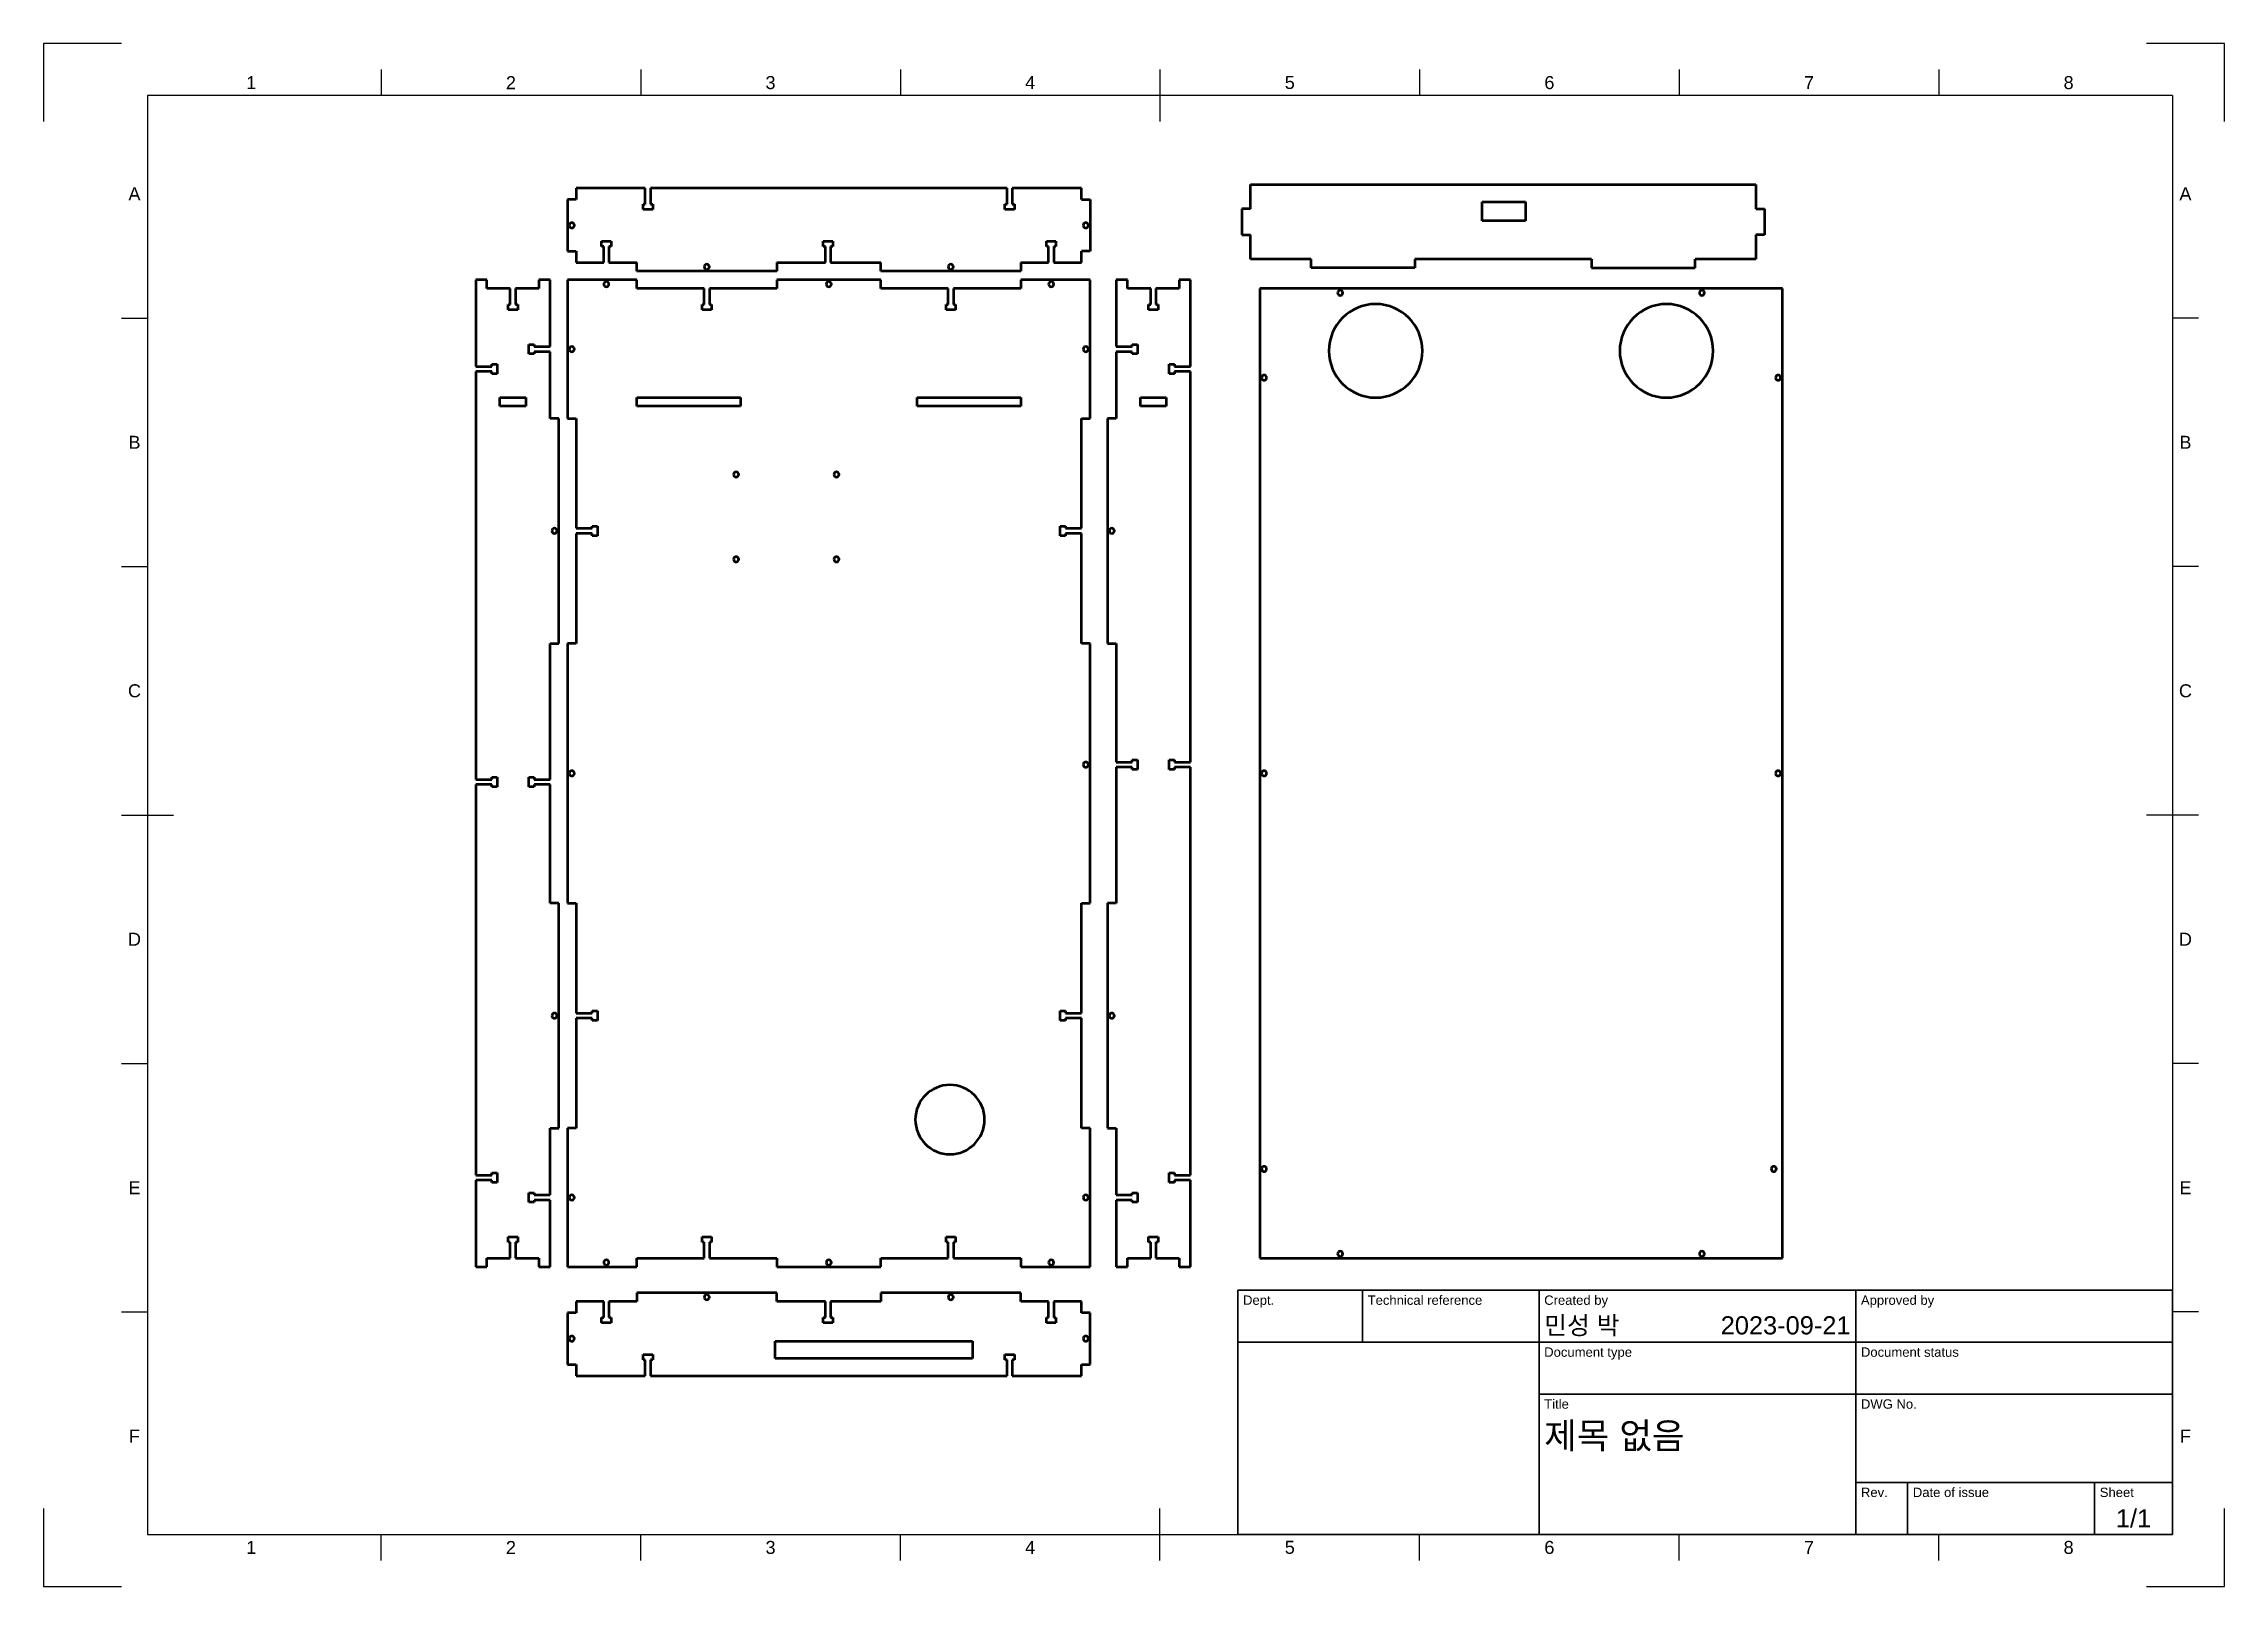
# Model space of a CAD drawing. Header units: millimetres. Extents: x 0 to 420, y 0 to 297.
import ezdxf
from ezdxf.enums import TextEntityAlignment as Align

# ---------------------------------------------------------------- set-up
doc = ezdxf.new("R2010")
doc.units = ezdxf.units.MM
doc.header["$LTSCALE"] = 0.75
for name, color, linetype, lineweight in [('BORDER', 7, 'Continuous', 25), ('TITLEBLOCK', 7, 'Continuous', 35), ('Visible', 7, 'Continuous', 50)]:
    doc.layers.add(name, color=color, linetype=linetype, lineweight=lineweight)
doc.styles.add('FusionTitle', font='arial.ttf')

# ---------------------------------------------------------------- blocks, each defined once
blk = doc.blocks.new('ISO_A3_SHEET')
at = {"layer": 'BORDER'}
for p, q in [((65, 292), (65, 287)), ((115, 292), (115, 287)), ((165, 292), (165, 287)), ((215, 292), (215, 282)), ((265, 292), (265, 287)), ((315, 292), (315, 287)), ((365, 292), (365, 287)), ((410, 287), (20, 287)), ((20, 287), (20, 10)), ((410, 287), (410, 10)), ((15, 244.16666), (20, 244.16666)), ((415, 244.16666), (410, 244.16666)), ((15, 196.33333), (20, 196.33333)), ((415, 196.33333), (410, 196.33333)), ((15, 148.5), (25, 148.5)), ((415, 148.5), (405, 148.5)), ((15, 100.66667), (20, 100.66667)), ((415, 100.66667), (410, 100.66667)), ((15, 52.83334), (20, 52.83334)), ((415, 52.83334), (410, 52.83334)), ((215, 5), (215, 15)), ((20, 10), (410, 10)), ((65, 5), (65, 10)), ((115, 5), (115, 10)), ((165, 5), (165, 10)), ((265, 5), (265, 10)), ((315, 5), (315, 10)), ((365, 5), (365, 10))]:
    blk.add_line(p, q, dxfattribs=at)
at = {"layer": 'Defpoints'}
for p, q in [((15, 297), (0, 297)), ((0, 297), (0, 282)), ((420, 297), (405, 297)), ((420, 282), (420, 297)), ((0, 15), (0, 0)), ((420, 0), (420, 15)), ((0, 0), (15, 0)), ((405, 0), (420, 0))]:
    blk.add_line(p, q, dxfattribs=at)
at = {"layer": 'BORDER', "style": 'FusionTitle'}
for s, p in [('1', (40, 289.5)), ('2', (90, 289.5)), ('3', (140, 289.5)), ('4', (190, 289.5)), ('5', (240, 289.5)), ('6', (290, 289.5)), ('7', (340, 289.5)), ('8', (390, 289.5)), ('A', (17.5, 268.08333)), ('A', (412.5, 268.08333)), ('B', (17.5, 220.25)), ('B', (412.5, 220.25)), ('C', (17.5, 172.41667)), ('C', (412.5, 172.41667)), ('D', (17.5, 124.58334)), ('D', (412.5, 124.58334)), ('E', (17.5, 76.75001)), ('E', (412.5, 76.75001)), ('F', (17.5, 28.91668)), ('F', (412.5, 28.91668)), ('1', (40, 7.5)), ('2', (90, 7.5)), ('3', (140, 7.5)), ('4', (190, 7.5)), ('5', (240, 7.5)), ('6', (290, 7.5)), ('7', (340, 7.5)), ('8', (390, 7.5))]:
    blk.add_text(s, height=2.5, dxfattribs=at).set_placement(p, align=Align.MIDDLE)
blk = doc.blocks.new('ISO_TITLEBLOCK')
at = {"layer": 'TITLEBLOCK'}
for p, q in [((0, 47), (-180, 47)), ((-180, 47), (-180, 0)), ((-156, 37), (-156, 47)), ((-122, 0), (-122, 47)), ((-61, 0), (-61, 47)), ((0, 0), (0, 47)), ((-180, 37), (0, 37)), ((-122, 27), (0, 27)), ((-61, 10), (0, 10)), ((-51, 0), (-51, 10)), ((-15, 0), (-15, 10)), ((-180, 0), (0, 0))]:
    blk.add_line(p, q, dxfattribs=at)
at = {"layer": 'TITLEBLOCK', "style": 'FusionTitle'}
for s, p in [('Dept.', (-179, 46)), ('Technical reference', (-155, 46)), ('Created by', (-121, 46)), ('Approved by', (-60, 46)), ('Document type', (-121, 36)), ('Document status', (-60, 36)), ('Title', (-121, 26)), ('DWG No.', (-60, 26)), ('Rev.', (-60, 9)), ('Date of issue', (-50, 9)), ('Sheet', (-14, 9))]:
    blk.add_text(s, height=1.8, dxfattribs=at).set_placement(p, align=Align.TOP_LEFT)
for tag, height, p in [('DEPT', 3.5, (-179, 42)), ('TECHNICAL_REFERENCE', 3.5, (-155, 42)), ('CREATED_BY', 3.5, (-121, 42)), ('APPROVED_BY', 3.5, (-60, 42)), ('DOCUMENT_TYPE', 3.5, (-121, 32)), ('DOCUMENT_STATUS', 3.5, (-60, 32)), ('TITLE_1', 5, (-121, 21.5)), ('TITLE_2', 5, (-121, 14)), ('TITLE_3', 5, (-121, 6.5)), ('DATE_OF_ISSUE', 3.5, (-50, 5))]:
    blk.add_attdef(tag, text='', height=height, dxfattribs=at).set_placement(p, align=Align.TOP_LEFT)
for tag, p in [('CREATED_DATE', (-62, 42)), ('APPROVED_DATE', (-0.99, 42))]:
    blk.add_attdef(tag, text='', height=3.5, dxfattribs=at).set_placement(p, align=Align.TOP_RIGHT)
for tag, height, p in [('DRAWING_NUMBER', 5, (-30.5, 19.75)), ('REV', 3.5, (-56, 4.85)), ('SHEET', 3.5, (-7.5, 4.85))]:
    blk.add_attdef(tag, text='', height=height, dxfattribs=at).set_placement(p, align=Align.TOP_CENTER)

msp = doc.modelspace()

# ---------------------------------------------------------------- linework, layer by layer
at = {"layer": 'Visible'}
for p, q in [((115.88, 269.19), (102.55, 269.19)), ((102.55, 269.19), (102.55, 267.02)), ((115.88, 266.09), (115.88, 269.19)), ((116.88, 269.19), (116.88, 266.09)), ((185.55, 269.19), (116.88, 269.19)), ((185.55, 266.09), (185.55, 269.19)), ((186.55, 269.19), (186.55, 266.09)), ((199.88, 269.19), (186.55, 269.19)), ((199.88, 267.02), (199.88, 269.19)), ((232.43, 265.19), (232.43, 269.86)), ((232.43, 269.86), (329.76, 269.86)), ((329.76, 269.86), (329.76, 265.19)), ((102.55, 267.02), (100.88, 267.02)), ((100.88, 267.02), (100.88, 257.02)), ((115.47, 266.09), (115.88, 266.09)), ((115.47, 265.09), (115.47, 266.09)), ((117.3, 265.09), (115.47, 265.09)), ((116.88, 266.09), (117.3, 266.09)), ((117.3, 266.09), (117.3, 265.09)), ((185.13, 266.09), (185.55, 266.09)), ((185.13, 265.09), (185.13, 266.09)), ((186.97, 265.09), (185.13, 265.09)), ((186.55, 266.09), (186.97, 266.09)), ((186.97, 266.09), (186.97, 265.09)), ((199.88, 267.02), (201.55, 267.02)), ((201.55, 267.02), (201.55, 257.02)), ((232.43, 265.19), (230.76, 265.19)), ((230.76, 265.19), (230.76, 260.19)), ((277.04, 266.52), (285.37, 266.52)), ((277.04, 262.86), (277.04, 266.52)), ((285.37, 266.52), (285.37, 262.86)), ((329.76, 265.19), (331.43, 265.19)), ((331.43, 265.19), (331.43, 260.19)), ((285.37, 262.86), (277.04, 262.86)), ((100.88, 257.02), (102.55, 257.02)), ((102.55, 257.02), (102.55, 254.86)), ((107.47, 257.96), (107.47, 258.96)), ((107.47, 258.96), (109.3, 258.96)), ((107.88, 257.96), (107.47, 257.96)), ((107.88, 254.86), (107.88, 257.96)), ((109.3, 257.96), (108.88, 257.96)), ((108.88, 257.96), (108.88, 254.86)), ((109.3, 258.96), (109.3, 257.96)), ((150.14, 257.96), (150.14, 258.96)), ((150.14, 258.96), (151.98, 258.96)), ((150.56, 257.96), (150.14, 257.96)), ((150.56, 254.86), (150.56, 257.96)), ((151.98, 257.96), (151.56, 257.96)), ((151.56, 257.96), (151.56, 254.86)), ((151.98, 258.96), (151.98, 257.96)), ((193.13, 257.96), (193.13, 258.96)), ((193.13, 258.96), (194.97, 258.96)), ((193.55, 257.96), (193.13, 257.96)), ((193.55, 254.86), (193.55, 257.96)), ((194.97, 257.96), (194.55, 257.96)), ((194.55, 257.96), (194.55, 254.86)), ((194.97, 258.96), (194.97, 257.96)), ((199.88, 254.86), (199.88, 257.02)), ((201.55, 257.02), (199.88, 257.02)), ((230.76, 260.19), (232.43, 260.19)), ((232.43, 255.52), (232.43, 260.19)), ((331.43, 260.19), (329.76, 260.19)), ((329.76, 260.19), (329.76, 255.52)), ((102.55, 254.86), (107.88, 254.86)), ((108.88, 254.86), (114.22, 254.86)), ((114.22, 253.19), (114.22, 254.86)), ((141.22, 253.19), (114.22, 253.19)), ((141.22, 254.86), (141.22, 253.19)), ((141.22, 254.86), (150.56, 254.86)), ((151.56, 254.86), (161.22, 254.86)), ((161.22, 253.19), (161.22, 254.86)), ((188.22, 253.19), (161.22, 253.19)), ((188.22, 254.86), (188.22, 253.19)), ((188.22, 254.86), (193.55, 254.86)), ((194.55, 254.86), (199.88, 254.86)), ((244.1, 255.52), (232.43, 255.52)), ((244.1, 253.86), (244.1, 255.52)), ((264.1, 253.86), (244.1, 253.86)), ((298.1, 255.52), (264.1, 255.52)), ((264.1, 255.52), (264.1, 253.86)), ((298.1, 255.52), (298.1, 253.86)), ((298.1, 253.86), (318.1, 253.86)), ((318.1, 253.86), (318.1, 255.52)), ((329.76, 255.52), (318.1, 255.52)), ((83.22, 251.52), (83.22, 234.86)), ((85.38, 251.52), (83.22, 251.52)), ((85.38, 249.86), (85.38, 251.52)), ((89.88, 249.86), (85.38, 249.86)), ((89.88, 246.76), (89.88, 249.86)), ((90.88, 249.86), (90.88, 246.76)), ((95.38, 249.86), (90.88, 249.86)), ((95.38, 251.52), (95.38, 249.86)), ((97.55, 251.52), (95.38, 251.52)), ((97.55, 238.69), (97.55, 251.52)), ((100.88, 251.52), (100.88, 224.86)), ((114.22, 251.52), (100.88, 251.52)), ((114.22, 249.86), (114.22, 251.52)), ((127.22, 249.86), (114.22, 249.86)), ((127.22, 246.76), (127.22, 249.86)), ((128.22, 249.86), (128.22, 246.76)), ((141.22, 249.86), (128.22, 249.86)), ((141.22, 251.52), (141.22, 249.86)), ((161.22, 251.52), (141.22, 251.52)), ((161.22, 249.86), (161.22, 251.52)), ((174.22, 249.86), (161.22, 249.86)), ((174.22, 246.76), (174.22, 249.86)), ((175.22, 249.86), (175.22, 246.76)), ((188.22, 249.86), (175.22, 249.86)), ((188.22, 251.52), (188.22, 249.86)), ((201.55, 251.52), (188.22, 251.52)), ((201.55, 224.86), (201.55, 251.52)), ((206.55, 251.52), (206.55, 238.69)), ((208.72, 251.52), (206.55, 251.52)), ((208.72, 249.86), (208.72, 251.52)), ((213.22, 249.86), (208.72, 249.86)), ((213.22, 246.76), (213.22, 249.86)), ((214.22, 249.86), (214.22, 246.76)), ((218.72, 249.86), (214.22, 249.86)), ((218.72, 251.52), (218.72, 249.86)), ((220.88, 251.52), (218.72, 251.52)), ((220.88, 234.86), (220.88, 251.52)), ((234.22, 249.86), (234.22, 63.19)), ((334.88, 249.86), (234.22, 249.86)), ((334.88, 63.19), (334.88, 249.86)), ((89.47, 246.76), (89.88, 246.76)), ((89.47, 245.76), (89.47, 246.76)), ((91.3, 245.76), (89.47, 245.76)), ((90.88, 246.76), (91.3, 246.76)), ((91.3, 246.76), (91.3, 245.76)), ((126.8, 246.76), (127.22, 246.76)), ((126.8, 245.76), (126.8, 246.76)), ((128.63, 245.76), (126.8, 245.76)), ((128.22, 246.76), (128.63, 246.76)), ((128.63, 246.76), (128.63, 245.76)), ((173.8, 246.76), (174.22, 246.76)), ((173.8, 245.76), (173.8, 246.76)), ((175.63, 245.76), (173.8, 245.76)), ((175.22, 246.76), (175.63, 246.76)), ((175.63, 246.76), (175.63, 245.76)), ((212.8, 246.76), (213.22, 246.76)), ((212.8, 245.76), (212.8, 246.76)), ((214.63, 245.76), (212.8, 245.76)), ((214.22, 246.76), (214.63, 246.76)), ((214.63, 246.76), (214.63, 245.76)), ((86.32, 235.27), (87.32, 235.27)), ((86.32, 234.86), (86.32, 235.27)), ((87.32, 235.27), (87.32, 233.44)), ((93.45, 239.11), (94.45, 239.11)), ((93.45, 237.27), (93.45, 239.11)), ((94.45, 237.27), (93.45, 237.27)), ((94.45, 239.11), (94.45, 238.69)), ((94.45, 238.69), (97.55, 238.69)), ((94.45, 237.69), (94.45, 237.27)), ((97.55, 237.69), (94.45, 237.69)), ((97.55, 224.86), (97.55, 237.69)), ((206.55, 238.69), (209.65, 238.69)), ((209.65, 237.69), (206.55, 237.69)), ((206.55, 237.69), (206.55, 224.86)), ((209.65, 239.11), (210.65, 239.11)), ((209.65, 238.69), (209.65, 239.11)), ((209.65, 237.27), (209.65, 237.69)), ((210.65, 237.27), (209.65, 237.27)), ((210.65, 239.11), (210.65, 237.27)), ((216.78, 235.27), (217.78, 235.27)), ((216.78, 233.44), (216.78, 235.27)), ((217.78, 235.27), (217.78, 234.86)), ((83.22, 234.86), (86.32, 234.86)), ((86.32, 233.86), (83.22, 233.86)), ((83.22, 233.86), (83.22, 155.36)), ((86.32, 233.44), (86.32, 233.86)), ((87.32, 233.44), (86.32, 233.44)), ((217.78, 233.44), (216.78, 233.44)), ((217.78, 234.86), (220.88, 234.86)), ((217.78, 233.86), (217.78, 233.44)), ((220.88, 233.86), (217.78, 233.86)), ((220.88, 158.69), (220.88, 233.86)), ((87.88, 228.86), (92.88, 228.86)), ((87.88, 227.19), (87.88, 228.86)), ((92.88, 227.19), (87.88, 227.19)), ((92.88, 228.86), (92.88, 227.19)), ((114.22, 228.86), (134.22, 228.86)), ((114.22, 227.19), (114.22, 228.86)), ((134.22, 227.19), (114.22, 227.19)), ((134.22, 228.86), (134.22, 227.19)), ((168.22, 228.86), (188.22, 228.86)), ((168.22, 227.19), (168.22, 228.86)), ((188.22, 227.19), (168.22, 227.19)), ((188.22, 228.86), (188.22, 227.19)), ((211.22, 228.86), (216.22, 228.86)), ((211.22, 227.19), (211.22, 228.86)), ((216.22, 227.19), (211.22, 227.19)), ((216.22, 228.86), (216.22, 227.19)), ((99.22, 224.86), (97.55, 224.86)), ((99.22, 181.52), (99.22, 224.86)), ((100.88, 224.86), (102.55, 224.86)), ((102.55, 224.86), (102.55, 203.69)), ((199.88, 224.86), (201.55, 224.86)), ((199.88, 203.69), (199.88, 224.86)), ((204.88, 224.86), (204.88, 181.52)), ((206.55, 224.86), (204.88, 224.86)), ((102.55, 203.69), (105.65, 203.69)), ((102.55, 202.69), (102.55, 181.52)), ((105.65, 202.69), (102.55, 202.69)), ((105.65, 204.11), (106.65, 204.11)), ((105.65, 203.69), (105.65, 204.11)), ((105.65, 202.27), (105.65, 202.69)), ((106.65, 202.27), (105.65, 202.27)), ((106.65, 204.11), (106.65, 202.27)), ((195.78, 204.11), (196.78, 204.11)), ((195.78, 202.27), (195.78, 204.11)), ((196.78, 202.27), (195.78, 202.27)), ((196.78, 204.11), (196.78, 203.69)), ((196.78, 203.69), (199.88, 203.69)), ((196.78, 202.69), (196.78, 202.27)), ((199.88, 202.69), (196.78, 202.69)), ((199.88, 181.52), (199.88, 202.69)), ((97.55, 181.52), (99.22, 181.52)), ((97.55, 155.36), (97.55, 181.52)), ((102.55, 181.52), (100.88, 181.52)), ((100.88, 181.52), (100.88, 131.52)), ((201.55, 181.52), (199.88, 181.52)), ((201.55, 131.52), (201.55, 181.52)), ((204.88, 181.52), (206.55, 181.52)), ((206.55, 181.52), (206.55, 158.69)), ((86.32, 155.77), (87.32, 155.77)), ((86.32, 155.36), (86.32, 155.77)), ((87.32, 155.77), (87.32, 153.94)), ((93.45, 155.77), (94.45, 155.77)), ((93.45, 153.94), (93.45, 155.77)), ((94.45, 155.77), (94.45, 155.36)), ((206.55, 158.69), (209.65, 158.69)), ((209.65, 157.69), (206.55, 157.69)), ((206.55, 157.69), (206.55, 131.52)), ((209.65, 159.11), (210.65, 159.11)), ((209.65, 158.69), (209.65, 159.11)), ((209.65, 157.27), (209.65, 157.69)), ((210.65, 157.27), (209.65, 157.27)), ((210.65, 159.11), (210.65, 157.27)), ((216.78, 159.11), (217.78, 159.11)), ((216.78, 157.27), (216.78, 159.11)), ((217.78, 157.27), (216.78, 157.27)), ((217.78, 159.11), (217.78, 158.69)), ((217.78, 158.69), (220.88, 158.69)), ((217.78, 157.69), (217.78, 157.27)), ((220.88, 157.69), (217.78, 157.69)), ((220.88, 79.19), (220.88, 157.69)), ((83.22, 155.36), (86.32, 155.36)), ((86.32, 154.36), (83.22, 154.36)), ((83.22, 154.36), (83.22, 79.19)), ((86.32, 153.94), (86.32, 154.36)), ((87.32, 153.94), (86.32, 153.94)), ((94.45, 153.94), (93.45, 153.94)), ((94.45, 155.36), (97.55, 155.36)), ((94.45, 154.36), (94.45, 153.94)), ((97.55, 154.36), (94.45, 154.36)), ((97.55, 131.52), (97.55, 154.36)), ((99.22, 131.52), (97.55, 131.52)), ((99.22, 88.19), (99.22, 131.52)), ((100.88, 131.52), (102.55, 131.52)), ((102.55, 131.52), (102.55, 110.36)), ((199.88, 131.52), (201.55, 131.52)), ((199.88, 110.36), (199.88, 131.52)), ((204.88, 131.52), (204.88, 88.19)), ((206.55, 131.52), (204.88, 131.52)), ((102.55, 110.36), (105.65, 110.36)), ((102.55, 109.36), (102.55, 88.19)), ((105.65, 109.36), (102.55, 109.36)), ((105.65, 110.77), (106.65, 110.77)), ((105.65, 110.36), (105.65, 110.77)), ((105.65, 108.94), (105.65, 109.36)), ((106.65, 110.77), (106.65, 108.94)), ((195.78, 110.77), (196.78, 110.77)), ((195.78, 108.94), (195.78, 110.77)), ((196.78, 110.77), (196.78, 110.36)), ((196.78, 110.36), (199.88, 110.36)), ((196.78, 109.36), (196.78, 108.94)), ((199.88, 109.36), (196.78, 109.36)), ((199.88, 88.19), (199.88, 109.36)), ((106.65, 108.94), (105.65, 108.94)), ((196.78, 108.94), (195.78, 108.94)), ((97.55, 88.19), (99.22, 88.19)), ((97.55, 75.36), (97.55, 88.19)), ((102.55, 88.19), (100.88, 88.19)), ((100.88, 88.19), (100.88, 61.52)), ((201.55, 88.19), (199.88, 88.19)), ((201.55, 61.52), (201.55, 88.19)), ((204.88, 88.19), (206.55, 88.19)), ((206.55, 88.19), (206.55, 75.36)), ((83.22, 79.19), (86.32, 79.19)), ((86.32, 78.19), (83.22, 78.19)), ((83.22, 78.19), (83.22, 61.52)), ((86.32, 79.61), (87.32, 79.61)), ((86.32, 79.19), (86.32, 79.61)), ((86.32, 77.77), (86.32, 78.19)), ((87.32, 77.77), (86.32, 77.77)), ((87.32, 79.61), (87.32, 77.77)), ((93.45, 75.77), (94.45, 75.77)), ((93.45, 73.94), (93.45, 75.77)), ((94.45, 75.77), (94.45, 75.36)), ((209.65, 75.77), (210.65, 75.77)), ((209.65, 75.36), (209.65, 75.77)), ((210.65, 75.77), (210.65, 73.94)), ((216.78, 79.61), (217.78, 79.61)), ((216.78, 77.77), (216.78, 79.61)), ((217.78, 77.77), (216.78, 77.77)), ((217.78, 79.61), (217.78, 79.19)), ((217.78, 79.19), (220.88, 79.19)), ((217.78, 78.19), (217.78, 77.77)), ((220.88, 78.19), (217.78, 78.19)), ((220.88, 61.52), (220.88, 78.19)), ((94.45, 73.94), (93.45, 73.94)), ((94.45, 75.36), (97.55, 75.36)), ((94.45, 74.36), (94.45, 73.94)), ((97.55, 74.36), (94.45, 74.36)), ((97.55, 61.52), (97.55, 74.36)), ((206.55, 75.36), (209.65, 75.36)), ((209.65, 74.36), (206.55, 74.36)), ((206.55, 74.36), (206.55, 61.52)), ((209.65, 73.94), (209.65, 74.36)), ((210.65, 73.94), (209.65, 73.94)), ((89.47, 67.29), (91.3, 67.29)), ((89.47, 66.29), (89.47, 67.29)), ((91.3, 67.29), (91.3, 66.29)), ((126.8, 67.29), (128.63, 67.29)), ((126.8, 66.29), (126.8, 67.29)), ((128.63, 67.29), (128.63, 66.29)), ((173.8, 67.29), (175.63, 67.29)), ((173.8, 66.29), (173.8, 67.29)), ((175.63, 67.29), (175.63, 66.29)), ((212.8, 67.29), (214.63, 67.29)), ((212.8, 66.29), (212.8, 67.29)), ((214.63, 67.29), (214.63, 66.29)), ((85.38, 61.52), (85.38, 63.19)), ((85.38, 63.19), (89.88, 63.19)), ((89.88, 66.29), (89.47, 66.29)), ((89.88, 63.19), (89.88, 66.29)), ((90.88, 66.29), (90.88, 63.19)), ((91.3, 66.29), (90.88, 66.29)), ((90.88, 63.19), (95.38, 63.19)), ((95.38, 63.19), (95.38, 61.52)), ((114.22, 63.19), (127.22, 63.19)), ((114.22, 61.52), (114.22, 63.19)), ((127.22, 66.29), (126.8, 66.29)), ((127.22, 63.19), (127.22, 66.29)), ((128.22, 66.29), (128.22, 63.19)), ((128.63, 66.29), (128.22, 66.29)), ((128.22, 63.19), (141.22, 63.19)), ((141.22, 63.19), (141.22, 61.52)), ((161.22, 61.52), (161.22, 63.19)), ((161.22, 63.19), (174.22, 63.19)), ((174.22, 66.29), (173.8, 66.29)), ((174.22, 63.19), (174.22, 66.29)), ((175.22, 66.29), (175.22, 63.19)), ((175.63, 66.29), (175.22, 66.29)), ((175.22, 63.19), (188.22, 63.19)), ((188.22, 63.19), (188.22, 61.52)), ((208.72, 61.52), (208.72, 63.19)), ((208.72, 63.19), (213.22, 63.19)), ((213.22, 66.29), (212.8, 66.29)), ((213.22, 63.19), (213.22, 66.29)), ((214.22, 66.29), (214.22, 63.19)), ((214.63, 66.29), (214.22, 66.29)), ((214.22, 63.19), (218.72, 63.19)), ((218.72, 63.19), (218.72, 61.52)), ((234.22, 63.19), (334.88, 63.19)), ((83.22, 61.52), (85.38, 61.52)), ((95.38, 61.52), (97.55, 61.52)), ((100.88, 61.52), (114.22, 61.52)), ((141.22, 61.52), (161.22, 61.52)), ((188.22, 61.52), (201.55, 61.52)), ((206.55, 61.52), (208.72, 61.52)), ((218.72, 61.52), (220.88, 61.52)), ((107.88, 54.86), (102.55, 54.86)), ((102.55, 54.86), (102.55, 52.69)), ((107.88, 51.76), (107.88, 54.86)), ((108.88, 54.86), (108.88, 51.76)), ((114.22, 54.86), (108.88, 54.86)), ((141.22, 56.52), (114.22, 56.52)), ((114.22, 56.52), (114.22, 54.86)), ((141.22, 54.86), (141.22, 56.52)), ((150.56, 54.86), (141.22, 54.86)), ((150.56, 51.76), (150.56, 54.86)), ((151.56, 54.86), (151.56, 51.76)), ((161.22, 54.86), (151.56, 54.86)), ((188.22, 56.52), (161.22, 56.52)), ((161.22, 56.52), (161.22, 54.86)), ((188.22, 54.86), (188.22, 56.52)), ((193.55, 54.86), (188.22, 54.86)), ((193.55, 51.76), (193.55, 54.86)), ((194.55, 54.86), (194.55, 51.76)), ((199.88, 54.86), (194.55, 54.86)), ((199.88, 52.69), (199.88, 54.86)), ((102.55, 52.69), (100.88, 52.69)), ((100.88, 52.69), (100.88, 42.69)), ((107.47, 50.76), (107.47, 51.76)), ((107.47, 51.76), (107.88, 51.76)), ((109.3, 50.76), (107.47, 50.76)), ((108.88, 51.76), (109.3, 51.76)), ((109.3, 51.76), (109.3, 50.76)), ((150.14, 50.76), (150.14, 51.76)), ((150.14, 51.76), (150.56, 51.76)), ((151.98, 50.76), (150.14, 50.76)), ((151.56, 51.76), (151.98, 51.76)), ((151.98, 51.76), (151.98, 50.76)), ((193.13, 50.76), (193.13, 51.76)), ((193.13, 51.76), (193.55, 51.76)), ((194.97, 50.76), (193.13, 50.76)), ((194.55, 51.76), (194.97, 51.76)), ((194.97, 51.76), (194.97, 50.76)), ((201.55, 52.69), (199.88, 52.69)), ((201.55, 42.69), (201.55, 52.69)), ((140.88, 43.86), (140.88, 47.19)), ((140.88, 47.19), (178.88, 47.19)), ((178.88, 47.19), (178.88, 43.86)), ((100.88, 42.69), (102.55, 42.69)), ((102.55, 42.69), (102.55, 40.52)), ((115.47, 43.62), (115.47, 44.62)), ((115.47, 44.62), (117.3, 44.62)), ((115.88, 43.62), (115.47, 43.62)), ((115.88, 40.52), (115.88, 43.62)), ((117.3, 43.62), (116.88, 43.62)), ((116.88, 43.62), (116.88, 40.52)), ((117.3, 44.62), (117.3, 43.62)), ((178.88, 43.86), (140.88, 43.86)), ((185.13, 43.62), (185.13, 44.62)), ((185.13, 44.62), (186.97, 44.62)), ((185.55, 43.62), (185.13, 43.62)), ((185.55, 40.52), (185.55, 43.62)), ((186.97, 43.62), (186.55, 43.62)), ((186.55, 43.62), (186.55, 40.52)), ((186.97, 44.62), (186.97, 43.62)), ((199.88, 40.52), (199.88, 42.69)), ((199.88, 42.69), (201.55, 42.69)), ((102.55, 40.52), (115.88, 40.52)), ((116.88, 40.52), (185.55, 40.52)), ((186.55, 40.52), (199.88, 40.52))]:
    msp.add_line(p, q, dxfattribs=at)
at = {"layer": 'Visible', "extrusion": (0, 0, -1)}
for centre, radius in [((-101.72, 262.02), 0.5), ((-200.72, 262.02), 0.5), ((-127.72, 254.02), 0.5), ((-174.72, 254.02), 0.5), ((-108.38, 250.69), 0.5), ((-151.22, 250.69), 0.5), ((-194.05, 250.69), 0.5), ((-249.72, 249.02), 0.5), ((-319.38, 249.02), 0.5), ((-256.55, 237.86), 9), ((-312.55, 237.86), 9), ((-101.72, 238.19), 0.5), ((-200.72, 238.19), 0.5), ((-235.05, 232.69), 0.5), ((-334.05, 232.69), 0.5), ((-133.37, 214.06), 0.5), ((-152.7, 214.06), 0.5), ((-98.38, 203.19), 0.5), ((-205.72, 203.19), 0.5), ((-133.37, 197.73), 0.5), ((-152.7, 197.73), 0.5), ((-101.72, 156.52), 0.5), ((-200.72, 158.19), 0.5), ((-235.05, 156.52), 0.5), ((-334.05, 156.52), 0.5), ((-98.38, 109.86), 0.5), ((-205.72, 109.86), 0.5), ((-174.55, 89.86), 6.67), ((-235.05, 80.36), 0.5), ((-333.22, 80.36), 0.5), ((-101.72, 74.86), 0.5), ((-200.72, 74.86), 0.5), ((-249.72, 64.02), 0.5), ((-319.38, 64.02), 0.5), ((-108.38, 62.36), 0.5), ((-151.22, 62.36), 0.5), ((-194.05, 62.36), 0.5), ((-127.72, 55.69), 0.5), ((-174.72, 55.69), 0.5), ((-101.72, 47.69), 0.5), ((-200.72, 47.69), 0.5)]:
    msp.add_circle(centre, radius, dxfattribs=at)

# ---------------------------------------------------------------- block references
at = {"layer": 'BORDER'}
msp.add_blockref('ISO_A3_SHEET', (0, 0), dxfattribs=at)
at = {"layer": 'TITLEBLOCK'}
msp.add_blockref('ISO_TITLEBLOCK', (410, 10), dxfattribs=at).add_auto_attribs({'CREATED_DATE': '2023-09-21', 'SHEET': '1/1', 'TITLE_1': '제목 없음', 'CREATED_BY': '민성 박'})

doc.saveas('drawing.dxf')
